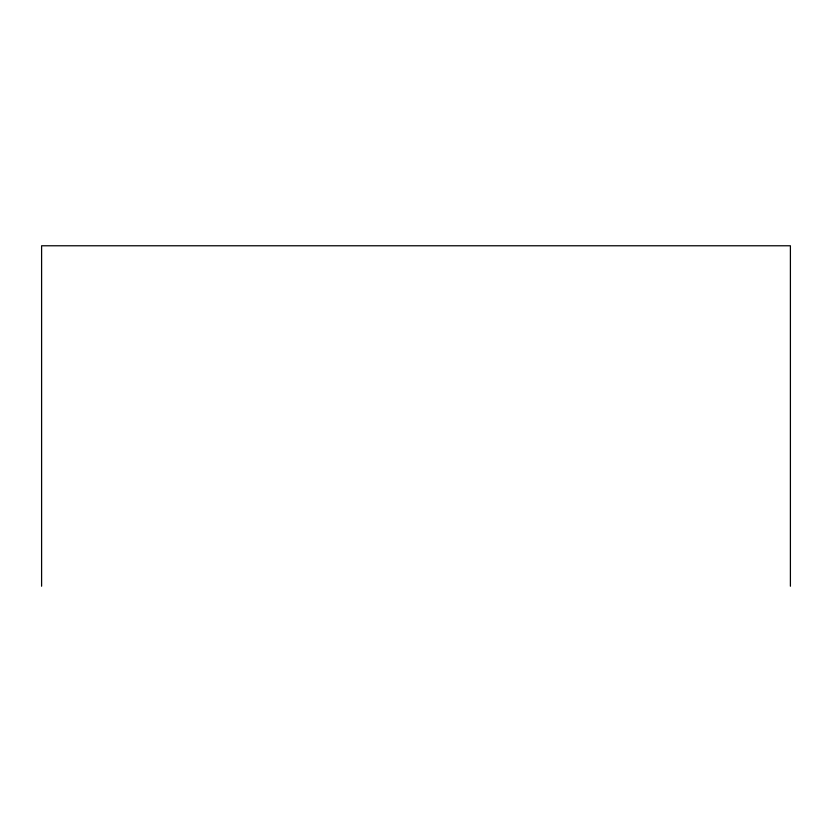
<?xml version="1.0" encoding="UTF-8"?>
<svg xmlns="http://www.w3.org/2000/svg" width="832" height="832" viewBox="0 0 832 832"><rect width="100%" height="100%" fill="white"/><g stroke="black" fill="none" stroke-linecap="round" stroke-linejoin="round"><path stroke-width="1.25" d="M790.4 586.227L790.4 245.773L41.6 245.773L41.6 586.227"/></g></svg>
